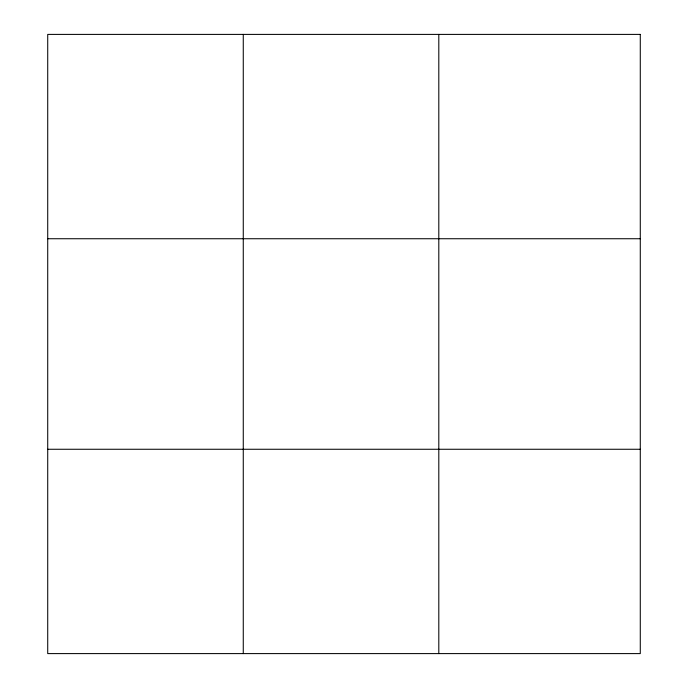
<?xml version="1.0" encoding="UTF-8"?>
<svg xmlns="http://www.w3.org/2000/svg" width="688" height="688" viewBox="0 0 688 688"><rect width="100%" height="100%" fill="white"/><g stroke="black" fill="none" stroke-linecap="round" stroke-linejoin="round"><path stroke-width="1.03" d="M243.268 653.6L243.268 34.4M438.806 653.6L438.806 34.4M47.721 238.736L640.279 238.736M47.721 449.264L640.279 449.264M640.279 34.4L640.279 653.6L47.721 653.6L47.721 34.4L640.279 34.4"/></g></svg>
